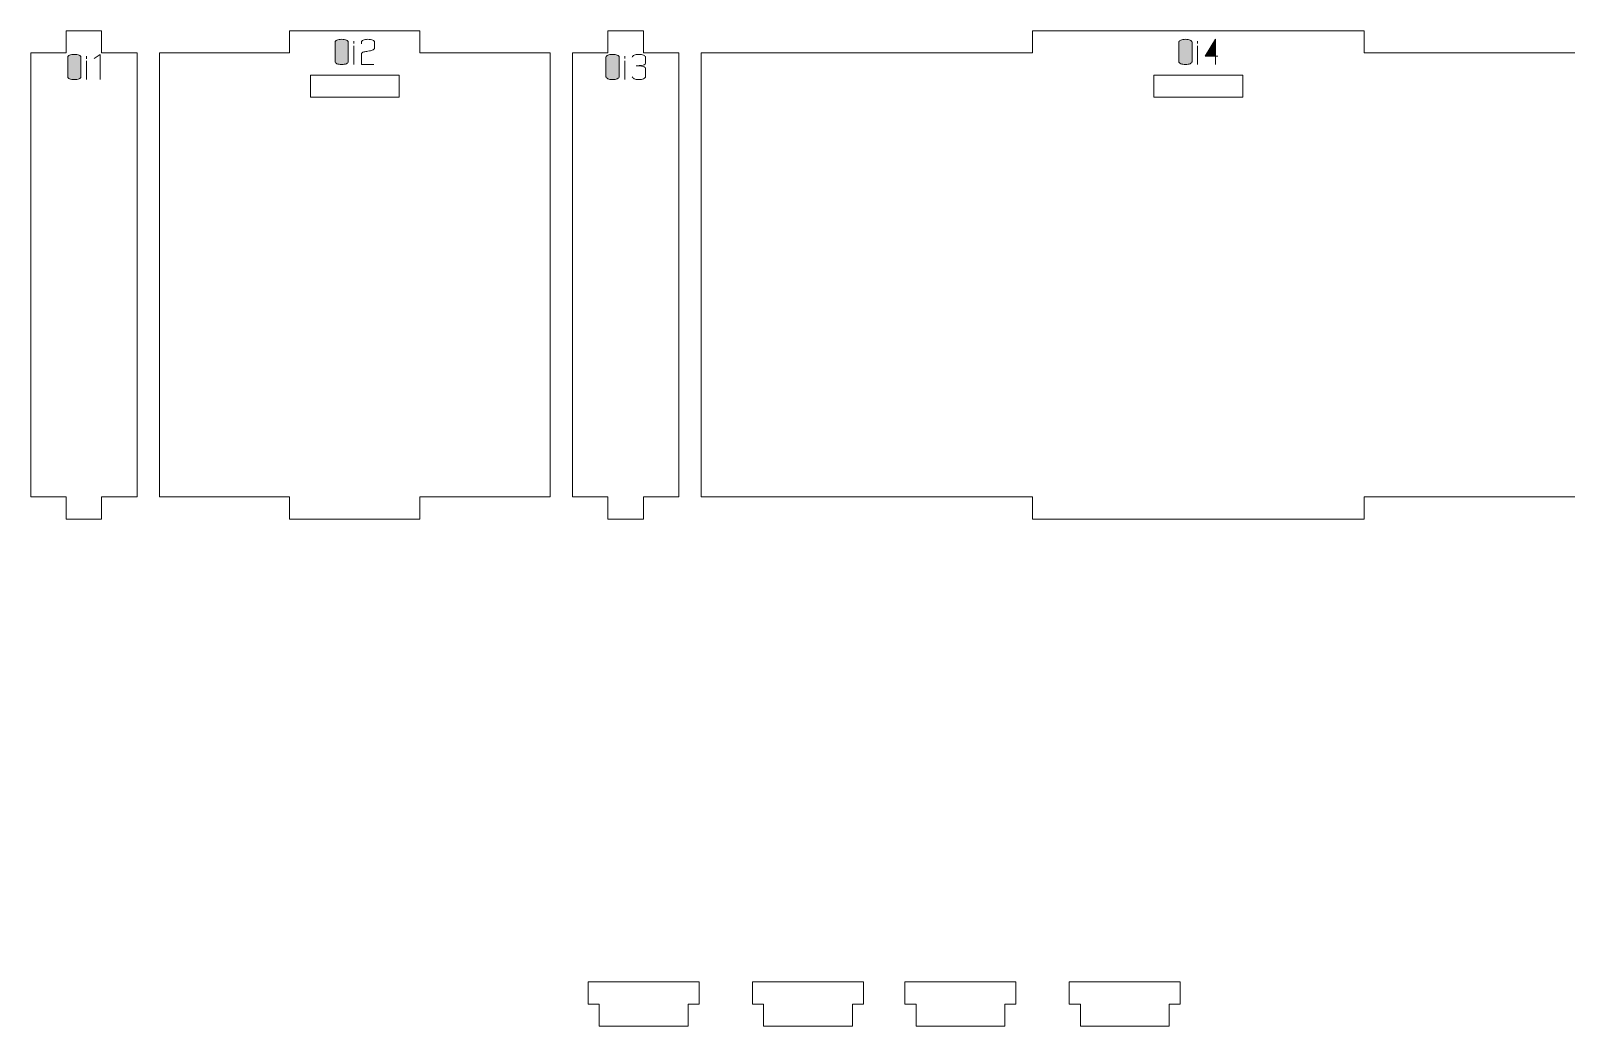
# Model space of a CAD drawing. Header units: centimetres. Extents: x -250 to 250, y -508 to 508.
# Drawn here: x 16.77 to 37.52, y 253.13 to 266.59 of the extents above; entities that cross this region are included whole.
import ezdxf

# ---------------------------------------------------------------- set-up
doc = ezdxf.new("R2010")
doc.units = ezdxf.units.CM
doc.header["$MEASUREMENT"] = 0
doc.layers.add('Capa 1', color=7, linetype='Continuous')

msp = doc.modelspace()

# ---------------------------------------------------------------- hatches: boundary and pattern name
at = {"layer": 'Capa 1', "true_color": 0x3e4095}
h = msp.add_hatch(color=175, dxfattribs=at)
edge = h.paths.add_edge_path()
edge.add_spline(control_points=[(20.88636, 266.17089), (20.88636, 266.16035), (20.89484, 266.15138), (20.9118, 266.14397), (20.92875, 266.13656), (20.94991, 266.13286), (20.97526, 266.13286), (21.00061, 266.13286), (21.02177, 266.13656), (21.03873, 266.14397), (21.05568, 266.15138), (21.06416, 266.16035), (21.06416, 266.17089), (21.06416, 266.17089), (21.06416, 266.43561), (21.06416, 266.43561), (21.06416, 266.44615), (21.05568, 266.45512), (21.03873, 266.46253), (21.02177, 266.46994), (21.00061, 266.47364), (20.97526, 266.47364), (20.94991, 266.47364), (20.92875, 266.46994), (20.9118, 266.46253), (20.89484, 266.45512), (20.88636, 266.44615), (20.88636, 266.43561), (20.88636, 266.43561), (20.88636, 266.17089), (20.88636, 266.17089)], knot_values=[0, 0, 0, 0, 0.1, 0.1, 0.1, 0.2, 0.2, 0.2, 0.3, 0.3, 0.3, 0.4, 0.4, 0.4, 0.5, 0.5, 0.5, 0.6, 0.6, 0.6, 0.7, 0.7, 0.7, 0.8, 0.8, 0.8, 0.9, 0.9, 0.9, 1, 1, 1, 1], degree=3, periodic=1)
h = msp.add_hatch(color=175, dxfattribs=at)
edge = h.paths.add_edge_path()
edge.add_spline(control_points=[(21.06416, 266.17089), (21.06416, 266.16035), (21.05568, 266.15138), (21.03873, 266.14397), (21.02177, 266.13656), (21.00061, 266.13286), (20.97526, 266.13286), (20.94991, 266.13286), (20.92875, 266.13656), (20.9118, 266.14397), (20.89484, 266.15138), (20.88636, 266.16035), (20.88636, 266.17089), (20.88636, 266.17089), (20.88636, 266.43561), (20.88636, 266.43561), (20.88636, 266.44615), (20.89484, 266.45512), (20.9118, 266.46253), (20.92875, 266.46994), (20.94991, 266.47364), (20.97526, 266.47364), (21.00061, 266.47364), (21.02177, 266.46994), (21.03873, 266.46253), (21.05568, 266.45512), (21.06416, 266.44615), (21.06416, 266.43561), (21.06416, 266.43561), (21.06416, 266.17089), (21.06416, 266.17089)], knot_values=[0, 0, 0, 0, 0.1, 0.1, 0.1, 0.2, 0.2, 0.2, 0.3, 0.3, 0.3, 0.4, 0.4, 0.4, 0.5, 0.5, 0.5, 0.6, 0.6, 0.6, 0.7, 0.7, 0.7, 0.8, 0.8, 0.8, 0.9, 0.9, 0.9, 1, 1, 1, 1], degree=3, periodic=1)
h = msp.add_hatch(color=175, dxfattribs=at)
edge = h.paths.add_edge_path()
edge.add_spline(control_points=[(21.24147, 266.13286), (21.24147, 266.13286), (21.24147, 266.27559), (21.24147, 266.27559), (21.24245, 266.28844), (21.25414, 266.29831), (21.27653, 266.30523), (21.28575, 266.30589), (21.29456, 266.30696), (21.30296, 266.30844), (21.31135, 266.30992), (21.31983, 266.31148), (21.32839, 266.31313), (21.3442, 266.31576), (21.3563, 266.3179), (21.36469, 266.31955), (21.37309, 266.3212), (21.38124, 266.32334), (21.38914, 266.32597), (21.40955, 266.33354), (21.41976, 266.34326), (21.41976, 266.35511), (21.41976, 266.35511), (21.41976, 266.43561), (21.41976, 266.43561), (21.41976, 266.44615), (21.41128, 266.45512), (21.39433, 266.46253), (21.37737, 266.46994), (21.35621, 266.47364), (21.33086, 266.47364), (21.30551, 266.47364), (21.28435, 266.46994), (21.2674, 266.46253), (21.25044, 266.45512), (21.24196, 266.44615), (21.24196, 266.43561), (21.24196, 266.43561), (21.24196, 266.41141), (21.24196, 266.41141), (21.24196, 266.41141), (21.24196, 266.43561), (21.24196, 266.43561), (21.24196, 266.44615), (21.25044, 266.45512), (21.2674, 266.46253), (21.28435, 266.46994), (21.30551, 266.47364), (21.33086, 266.47364), (21.35621, 266.47364), (21.37737, 266.46994), (21.39433, 266.46253), (21.41128, 266.45512), (21.41976, 266.44615), (21.41976, 266.43561), (21.41976, 266.43561), (21.41976, 266.35511), (21.41976, 266.35511), (21.41976, 266.34326), (21.40955, 266.33354), (21.38914, 266.32597), (21.38124, 266.32334), (21.37309, 266.3212), (21.36469, 266.31955), (21.3563, 266.3179), (21.3442, 266.31576), (21.32839, 266.31313), (21.31983, 266.31148), (21.31135, 266.30992), (21.30296, 266.30844), (21.29456, 266.30696), (21.28575, 266.30589), (21.27653, 266.30523), (21.25414, 266.29831), (21.24245, 266.28844), (21.24147, 266.27559), (21.24147, 266.27559), (21.24147, 266.13286), (21.24147, 266.13286), (21.24147, 266.13286), (21.41038, 266.13286), (21.41038, 266.13286), (21.41038, 266.13286), (21.24147, 266.13286), (21.24147, 266.13286)], knot_values=[0, 0, 0, 0, 0.03571429, 0.03571429, 0.03571429, 0.07142857, 0.07142857, 0.07142857, 0.10714286, 0.10714286, 0.10714286, 0.14285714, 0.14285714, 0.14285714, 0.17857143, 0.17857143, 0.17857143, 0.21428571, 0.21428571, 0.21428571, 0.25, 0.25, 0.25, 0.28571429, 0.28571429, 0.28571429, 0.32142857, 0.32142857, 0.32142857, 0.35714286, 0.35714286, 0.35714286, 0.39285714, 0.39285714, 0.39285714, 0.42857143, 0.42857143, 0.42857143, 0.46428571, 0.46428571, 0.46428571, 0.5, 0.5, 0.5, 0.53571429, 0.53571429, 0.53571429, 0.57142857, 0.57142857, 0.57142857, 0.60714286, 0.60714286, 0.60714286, 0.64285714, 0.64285714, 0.64285714, 0.67857143, 0.67857143, 0.67857143, 0.71428571, 0.71428571, 0.71428571, 0.75, 0.75, 0.75, 0.78571429, 0.78571429, 0.78571429, 0.82142857, 0.82142857, 0.82142857, 0.85714286, 0.85714286, 0.85714286, 0.89285714, 0.89285714, 0.89285714, 0.92857143, 0.92857143, 0.92857143, 0.96428571, 0.96428571, 0.96428571, 1, 1, 1, 1], degree=3, periodic=1)
h = msp.add_hatch(color=175, dxfattribs=at)
edge = h.paths.add_edge_path()
edge.add_spline(control_points=[(32.28915, 266.17089), (32.28915, 266.16035), (32.29763, 266.15138), (32.31459, 266.14397), (32.33154, 266.13656), (32.3527, 266.13286), (32.37805, 266.13286), (32.4034, 266.13286), (32.42456, 266.13656), (32.44152, 266.14397), (32.45847, 266.15138), (32.46695, 266.16035), (32.46695, 266.17089), (32.46695, 266.17089), (32.46695, 266.43561), (32.46695, 266.43561), (32.46695, 266.44615), (32.45847, 266.45512), (32.44152, 266.46253), (32.42456, 266.46994), (32.4034, 266.47364), (32.37805, 266.47364), (32.3527, 266.47364), (32.33154, 266.46994), (32.31459, 266.46253), (32.29763, 266.45512), (32.28915, 266.44615), (32.28915, 266.43561), (32.28915, 266.43561), (32.28915, 266.17089), (32.28915, 266.17089)], knot_values=[0, 0, 0, 0, 0.1, 0.1, 0.1, 0.2, 0.2, 0.2, 0.3, 0.3, 0.3, 0.4, 0.4, 0.4, 0.5, 0.5, 0.5, 0.6, 0.6, 0.6, 0.7, 0.7, 0.7, 0.8, 0.8, 0.8, 0.9, 0.9, 0.9, 1, 1, 1, 1], degree=3, periodic=1)
h = msp.add_hatch(color=175, dxfattribs=at)
edge = h.paths.add_edge_path()
edge.add_spline(control_points=[(32.46695, 266.17089), (32.46695, 266.16035), (32.45847, 266.15138), (32.44152, 266.14397), (32.42456, 266.13656), (32.4034, 266.13286), (32.37805, 266.13286), (32.3527, 266.13286), (32.33154, 266.13656), (32.31459, 266.14397), (32.29763, 266.15138), (32.28915, 266.16035), (32.28915, 266.17089), (32.28915, 266.17089), (32.28915, 266.43561), (32.28915, 266.43561), (32.28915, 266.44615), (32.29763, 266.45512), (32.31459, 266.46253), (32.33154, 266.46994), (32.3527, 266.47364), (32.37805, 266.47364), (32.4034, 266.47364), (32.42456, 266.46994), (32.44152, 266.46253), (32.45847, 266.45512), (32.46695, 266.44615), (32.46695, 266.43561), (32.46695, 266.43561), (32.46695, 266.17089), (32.46695, 266.17089)], knot_values=[0, 0, 0, 0, 0.1, 0.1, 0.1, 0.2, 0.2, 0.2, 0.3, 0.3, 0.3, 0.4, 0.4, 0.4, 0.5, 0.5, 0.5, 0.6, 0.6, 0.6, 0.7, 0.7, 0.7, 0.8, 0.8, 0.8, 0.9, 0.9, 0.9, 1, 1, 1, 1], degree=3, periodic=1)
h = msp.add_hatch(color=175, dxfattribs=at)
edge = h.paths.add_edge_path()
edge.add_spline(control_points=[(32.78452, 266.24547), (32.78452, 266.24547), (32.78452, 266.47414), (32.78452, 266.47414), (32.78452, 266.47414), (32.64475, 266.24547), (32.64475, 266.24547), (32.64475, 266.24547), (32.78452, 266.24547), (32.78452, 266.24547)], knot_values=[0, 0, 0, 0, 0.33333333, 0.33333333, 0.33333333, 0.66666667, 0.66666667, 0.66666667, 1, 1, 1, 1], degree=3, periodic=1)
h = msp.add_hatch(color=175, dxfattribs=at)
edge = h.paths.add_edge_path()
edge.add_spline(control_points=[(32.78452, 266.24547), (32.78452, 266.24547), (32.78452, 266.13286), (32.78452, 266.13286), (32.78452, 266.13286), (32.78452, 266.24547), (32.78452, 266.24547), (32.78452, 266.24547), (32.64475, 266.24547), (32.64475, 266.24547), (32.64475, 266.24547), (32.78452, 266.47414), (32.78452, 266.47414), (32.78452, 266.47414), (32.78452, 266.24547), (32.78452, 266.24547), (32.78452, 266.24547), (32.81662, 266.24547), (32.81662, 266.24547), (32.81662, 266.24547), (32.78452, 266.24547), (32.78452, 266.24547)], knot_values=[0, 0, 0, 0, 0.14285714, 0.14285714, 0.14285714, 0.28571429, 0.28571429, 0.28571429, 0.42857143, 0.42857143, 0.42857143, 0.57142857, 0.57142857, 0.57142857, 0.71428571, 0.71428571, 0.71428571, 0.85714286, 0.85714286, 0.85714286, 1, 1, 1, 1], degree=3, periodic=1)
h = msp.add_hatch(color=175, dxfattribs=at)
edge = h.paths.add_edge_path()
edge.add_spline(control_points=[(17.2733, 265.96719), (17.2733, 265.95665), (17.28178, 265.94768), (17.29874, 265.94027), (17.31569, 265.93286), (17.33685, 265.92916), (17.3622, 265.92916), (17.38755, 265.92916), (17.40871, 265.93286), (17.42567, 265.94027), (17.44262, 265.94768), (17.4511, 265.95665), (17.4511, 265.96719), (17.4511, 265.96719), (17.4511, 266.23191), (17.4511, 266.23191), (17.4511, 266.24245), (17.44262, 266.25142), (17.42567, 266.25883), (17.40871, 266.26624), (17.38755, 266.26994), (17.3622, 266.26994), (17.33685, 266.26994), (17.31569, 266.26624), (17.29874, 266.25883), (17.28178, 266.25142), (17.2733, 266.24245), (17.2733, 266.23191), (17.2733, 266.23191), (17.2733, 265.96719), (17.2733, 265.96719)], knot_values=[0, 0, 0, 0, 0.1, 0.1, 0.1, 0.2, 0.2, 0.2, 0.3, 0.3, 0.3, 0.4, 0.4, 0.4, 0.5, 0.5, 0.5, 0.6, 0.6, 0.6, 0.7, 0.7, 0.7, 0.8, 0.8, 0.8, 0.9, 0.9, 0.9, 1, 1, 1, 1], degree=3, periodic=1)
h = msp.add_hatch(color=175, dxfattribs=at)
edge = h.paths.add_edge_path()
edge.add_spline(control_points=[(17.4511, 265.96719), (17.4511, 265.95665), (17.44262, 265.94768), (17.42567, 265.94027), (17.40871, 265.93286), (17.38755, 265.92916), (17.3622, 265.92916), (17.33685, 265.92916), (17.31569, 265.93286), (17.29874, 265.94027), (17.28178, 265.94768), (17.2733, 265.95665), (17.2733, 265.96719), (17.2733, 265.96719), (17.2733, 266.23191), (17.2733, 266.23191), (17.2733, 266.24245), (17.28178, 266.25142), (17.29874, 266.25883), (17.31569, 266.26624), (17.33685, 266.26994), (17.3622, 266.26994), (17.38755, 266.26994), (17.40871, 266.26624), (17.42567, 266.25883), (17.44262, 266.25142), (17.4511, 266.24245), (17.4511, 266.23191), (17.4511, 266.23191), (17.4511, 265.96719), (17.4511, 265.96719)], knot_values=[0, 0, 0, 0, 0.1, 0.1, 0.1, 0.2, 0.2, 0.2, 0.3, 0.3, 0.3, 0.4, 0.4, 0.4, 0.5, 0.5, 0.5, 0.6, 0.6, 0.6, 0.7, 0.7, 0.7, 0.8, 0.8, 0.8, 0.9, 0.9, 0.9, 1, 1, 1, 1], degree=3, periodic=1)
h = msp.add_hatch(color=175, dxfattribs=at)
edge = h.paths.add_edge_path()
edge.add_spline(control_points=[(17.52667, 266.21216), (17.52667, 266.21216), (17.52716, 266.24723), (17.52716, 266.24723), (17.52716, 266.24723), (17.52667, 266.21216), (17.52667, 266.21216)], knot_values=[0, 0, 0, 0, 0.5, 0.5, 0.5, 1, 1, 1, 1], degree=3, periodic=1)
h = msp.add_hatch(color=175, dxfattribs=at)
edge = h.paths.add_edge_path()
edge.add_spline(control_points=[(17.71089, 266.27044), (17.71089, 266.27044), (17.6289, 266.21364), (17.6289, 266.21364), (17.6289, 266.21364), (17.71089, 266.27044), (17.71089, 266.27044), (17.71089, 266.27044), (17.71089, 265.92916), (17.71089, 265.92916), (17.71089, 265.92916), (17.71089, 266.27044), (17.71089, 266.27044)], knot_values=[0, 0, 0, 0, 0.25, 0.25, 0.25, 0.5, 0.5, 0.5, 0.75, 0.75, 0.75, 1, 1, 1, 1], degree=3, periodic=1)
h = msp.add_hatch(color=175, dxfattribs=at)
edge = h.paths.add_edge_path()
edge.add_spline(control_points=[(21.13973, 266.41586), (21.13973, 266.41586), (21.14022, 266.45093), (21.14022, 266.45093), (21.14022, 266.45093), (21.13973, 266.41586), (21.13973, 266.41586)], knot_values=[0, 0, 0, 0, 0.5, 0.5, 0.5, 1, 1, 1, 1], degree=3, periodic=1)
h = msp.add_hatch(color=175, dxfattribs=at)
edge = h.paths.add_edge_path()
edge.add_spline(control_points=[(21.13973, 266.13286), (21.13973, 266.13286), (21.13973, 266.38474), (21.13973, 266.38474), (21.13973, 266.38474), (21.13973, 266.13286), (21.13973, 266.13286)], knot_values=[0, 0, 0, 0, 0.5, 0.5, 0.5, 1, 1, 1, 1], degree=3, periodic=1)
h = msp.add_hatch(color=175, dxfattribs=at)
edge = h.paths.add_edge_path()
edge.add_spline(control_points=[(24.54731, 265.96769), (24.54731, 265.95715), (24.55579, 265.94818), (24.57275, 265.94077), (24.5897, 265.93336), (24.61086, 265.92966), (24.63621, 265.92966), (24.66156, 265.92966), (24.68272, 265.93336), (24.69968, 265.94077), (24.71663, 265.94818), (24.72511, 265.95715), (24.72511, 265.96769), (24.72511, 265.96769), (24.72511, 266.23241), (24.72511, 266.23241), (24.72511, 266.24295), (24.71663, 266.25192), (24.69968, 266.25933), (24.68272, 266.26674), (24.66156, 266.27044), (24.63621, 266.27044), (24.61086, 266.27044), (24.5897, 266.26674), (24.57275, 266.25933), (24.55579, 266.25192), (24.54731, 266.24295), (24.54731, 266.23241), (24.54731, 266.23241), (24.54731, 265.96769), (24.54731, 265.96769)], knot_values=[0, 0, 0, 0, 0.1, 0.1, 0.1, 0.2, 0.2, 0.2, 0.3, 0.3, 0.3, 0.4, 0.4, 0.4, 0.5, 0.5, 0.5, 0.6, 0.6, 0.6, 0.7, 0.7, 0.7, 0.8, 0.8, 0.8, 0.9, 0.9, 0.9, 1, 1, 1, 1], degree=3, periodic=1)
h = msp.add_hatch(color=175, dxfattribs=at)
edge = h.paths.add_edge_path()
edge.add_spline(control_points=[(24.72511, 265.96769), (24.72511, 265.95715), (24.71663, 265.94818), (24.69968, 265.94077), (24.68272, 265.93336), (24.66156, 265.92966), (24.63621, 265.92966), (24.61086, 265.92966), (24.5897, 265.93336), (24.57275, 265.94077), (24.55579, 265.94818), (24.54731, 265.95715), (24.54731, 265.96769), (24.54731, 265.96769), (24.54731, 266.23241), (24.54731, 266.23241), (24.54731, 266.24295), (24.55579, 266.25192), (24.57275, 266.25933), (24.5897, 266.26674), (24.61086, 266.27044), (24.63621, 266.27044), (24.66156, 266.27044), (24.68272, 266.26674), (24.69968, 266.25933), (24.71663, 266.25192), (24.72511, 266.24295), (24.72511, 266.23241), (24.72511, 266.23241), (24.72511, 265.96769), (24.72511, 265.96769)], knot_values=[0, 0, 0, 0, 0.1, 0.1, 0.1, 0.2, 0.2, 0.2, 0.3, 0.3, 0.3, 0.4, 0.4, 0.4, 0.5, 0.5, 0.5, 0.6, 0.6, 0.6, 0.7, 0.7, 0.7, 0.8, 0.8, 0.8, 0.9, 0.9, 0.9, 1, 1, 1, 1], degree=3, periodic=1)
h = msp.add_hatch(color=175, dxfattribs=at)
edge = h.paths.add_edge_path()
edge.add_spline(control_points=[(24.80068, 266.21266), (24.80068, 266.21266), (24.80117, 266.24773), (24.80117, 266.24773), (24.80117, 266.24773), (24.80068, 266.21266), (24.80068, 266.21266)], knot_values=[0, 0, 0, 0, 0.5, 0.5, 0.5, 1, 1, 1, 1], degree=3, periodic=1)
h = msp.add_hatch(color=175, dxfattribs=at)
edge = h.paths.add_edge_path()
edge.add_spline(control_points=[(24.99181, 265.92966), (24.96646, 265.92966), (24.9453, 265.93336), (24.92835, 265.94077), (24.91139, 265.94818), (24.90291, 265.95715), (24.90291, 265.96769), (24.90291, 265.95715), (24.91139, 265.94818), (24.92835, 265.94077), (24.9453, 265.93336), (24.96646, 265.92966), (24.99181, 265.92966), (25.01716, 265.92966), (25.03832, 265.93336), (25.05528, 265.94077), (25.07223, 265.94818), (25.08071, 265.95715), (25.08071, 265.96769), (25.08071, 265.96769), (25.08071, 266.07881), (25.08071, 266.07881), (25.08071, 266.0877), (25.07462, 266.09544), (25.06244, 266.10203), (25.05025, 266.10861), (25.01453, 266.11306), (24.95526, 266.11536), (25.0142, 266.11898), (25.0496, 266.12326), (25.06145, 266.1282), (25.0733, 266.13314), (25.07972, 266.14121), (25.08071, 266.1524), (25.08071, 266.1524), (25.08071, 266.23241), (25.08071, 266.23241), (25.08071, 266.24295), (25.07223, 266.25192), (25.05528, 266.25933), (25.03832, 266.26674), (25.01716, 266.27044), (24.99181, 266.27044), (24.96646, 266.27044), (24.9453, 266.26674), (24.92835, 266.25933), (24.91139, 266.25192), (24.90291, 266.24295), (24.90291, 266.23241), (24.90291, 266.24295), (24.91139, 266.25192), (24.92835, 266.25933), (24.9453, 266.26674), (24.96646, 266.27044), (24.99181, 266.27044), (25.01716, 266.27044), (25.03832, 266.26674), (25.05528, 266.25933), (25.07223, 266.25192), (25.08071, 266.24295), (25.08071, 266.23241), (25.08071, 266.23241), (25.08071, 266.1524), (25.08071, 266.1524), (25.07972, 266.14121), (25.0733, 266.13314), (25.06145, 266.1282), (25.0496, 266.12326), (25.0142, 266.11898), (24.95526, 266.11536), (25.01453, 266.11306), (25.05025, 266.10861), (25.06244, 266.10203), (25.07462, 266.09544), (25.08071, 266.0877), (25.08071, 266.07881), (25.08071, 266.07881), (25.08071, 265.96769), (25.08071, 265.96769), (25.08071, 265.95715), (25.07223, 265.94818), (25.05528, 265.94077), (25.03832, 265.93336), (25.01716, 265.92966), (24.99181, 265.92966)], knot_values=[0, 0, 0, 0, 0.03571429, 0.03571429, 0.03571429, 0.07142857, 0.07142857, 0.07142857, 0.10714286, 0.10714286, 0.10714286, 0.14285714, 0.14285714, 0.14285714, 0.17857143, 0.17857143, 0.17857143, 0.21428571, 0.21428571, 0.21428571, 0.25, 0.25, 0.25, 0.28571429, 0.28571429, 0.28571429, 0.32142857, 0.32142857, 0.32142857, 0.35714286, 0.35714286, 0.35714286, 0.39285714, 0.39285714, 0.39285714, 0.42857143, 0.42857143, 0.42857143, 0.46428571, 0.46428571, 0.46428571, 0.5, 0.5, 0.5, 0.53571429, 0.53571429, 0.53571429, 0.57142857, 0.57142857, 0.57142857, 0.60714286, 0.60714286, 0.60714286, 0.64285714, 0.64285714, 0.64285714, 0.67857143, 0.67857143, 0.67857143, 0.71428571, 0.71428571, 0.71428571, 0.75, 0.75, 0.75, 0.78571429, 0.78571429, 0.78571429, 0.82142857, 0.82142857, 0.82142857, 0.85714286, 0.85714286, 0.85714286, 0.89285714, 0.89285714, 0.89285714, 0.92857143, 0.92857143, 0.92857143, 0.96428571, 0.96428571, 0.96428571, 1, 1, 1, 1], degree=3, periodic=1)
h = msp.add_hatch(color=175, dxfattribs=at)
edge = h.paths.add_edge_path()
edge.add_spline(control_points=[(32.54252, 266.41586), (32.54252, 266.41586), (32.54301, 266.45093), (32.54301, 266.45093), (32.54301, 266.45093), (32.54252, 266.41586), (32.54252, 266.41586)], knot_values=[0, 0, 0, 0, 0.5, 0.5, 0.5, 1, 1, 1, 1], degree=3, periodic=1)
h = msp.add_hatch(color=175, dxfattribs=at)
edge = h.paths.add_edge_path()
edge.add_spline(control_points=[(32.54252, 266.13286), (32.54252, 266.13286), (32.54252, 266.38474), (32.54252, 266.38474), (32.54252, 266.38474), (32.54252, 266.13286), (32.54252, 266.13286)], knot_values=[0, 0, 0, 0, 0.5, 0.5, 0.5, 1, 1, 1, 1], degree=3, periodic=1)
h = msp.add_hatch(color=175, dxfattribs=at)
edge = h.paths.add_edge_path()
edge.add_spline(control_points=[(17.52667, 265.92916), (17.52667, 265.92916), (17.52667, 266.18104), (17.52667, 266.18104), (17.52667, 266.18104), (17.52667, 265.92916), (17.52667, 265.92916)], knot_values=[0, 0, 0, 0, 0.5, 0.5, 0.5, 1, 1, 1, 1], degree=3, periodic=1)
h = msp.add_hatch(color=175, dxfattribs=at)
edge = h.paths.add_edge_path()
edge.add_spline(control_points=[(24.80068, 265.92966), (24.80068, 265.92966), (24.80068, 266.18154), (24.80068, 266.18154), (24.80068, 266.18154), (24.80068, 265.92966), (24.80068, 265.92966)], knot_values=[0, 0, 0, 0, 0.5, 0.5, 0.5, 1, 1, 1, 1], degree=3, periodic=1)

# ---------------------------------------------------------------- linework, layer by layer
at = {"layer": 'Capa 1', "color": 1, "lineweight": 9}
for points, knots in [([(16.77299, 266.29006), (16.77299, 266.29006), (16.77299, 260.29006), (16.77299, 260.29006), (16.77299, 260.29006), (17.2524, 260.29006), (17.2524, 260.29006), (17.2524, 260.29006), (17.2524, 259.99006), (17.2524, 259.99006), (17.2524, 259.99006), (17.7318, 259.99006), (17.7318, 259.99006), (17.7318, 259.99006), (17.7318, 260.29006), (17.7318, 260.29006), (17.7318, 260.29006), (18.21121, 260.29006), (18.21121, 260.29006), (18.21121, 260.29006), (18.21121, 266.29006), (18.21121, 266.29006), (18.21121, 266.29006), (17.7318, 266.29006), (17.7318, 266.29006), (17.7318, 266.29006), (17.7318, 266.59006), (17.7318, 266.59006), (17.7318, 266.59006), (17.2524, 266.59006), (17.2524, 266.59006), (17.2524, 266.59006), (17.2524, 266.29006), (17.2524, 266.29006), (17.2524, 266.29006), (16.77299, 266.29006), (16.77299, 266.29006)], [0, 0, 0, 0, 0.08333333, 0.08333333, 0.08333333, 0.16666667, 0.16666667, 0.16666667, 0.25, 0.25, 0.25, 0.33333333, 0.33333333, 0.33333333, 0.41666667, 0.41666667, 0.41666667, 0.5, 0.5, 0.5, 0.58333333, 0.58333333, 0.58333333, 0.66666667, 0.66666667, 0.66666667, 0.75, 0.75, 0.75, 0.83333333, 0.83333333, 0.83333333, 0.91666667, 0.91666667, 0.91666667, 1, 1, 1, 1]), ([(18.51121, 266.29006), (18.51121, 266.29006), (18.51121, 260.29006), (18.51121, 260.29006), (18.51121, 260.29006), (20.27244, 260.29006), (20.27244, 260.29006), (20.27244, 260.29006), (20.27244, 259.99006), (20.27244, 259.99006), (20.27244, 259.99006), (22.03367, 259.99006), (22.03367, 259.99006), (22.03367, 259.99006), (22.03367, 260.29006), (22.03367, 260.29006), (22.03367, 260.29006), (23.7949, 260.29006), (23.7949, 260.29006), (23.7949, 260.29006), (23.7949, 266.29006), (23.7949, 266.29006), (23.7949, 266.29006), (22.03367, 266.29006), (22.03367, 266.29006), (22.03367, 266.29006), (22.03367, 266.59006), (22.03367, 266.59006), (22.03367, 266.59006), (20.27244, 266.59006), (20.27244, 266.59006), (20.27244, 266.59006), (20.27244, 266.29006), (20.27244, 266.29006), (20.27244, 266.29006), (18.51121, 266.29006), (18.51121, 266.29006)], [0, 0, 0, 0, 0.08333333, 0.08333333, 0.08333333, 0.16666667, 0.16666667, 0.16666667, 0.25, 0.25, 0.25, 0.33333333, 0.33333333, 0.33333333, 0.41666667, 0.41666667, 0.41666667, 0.5, 0.5, 0.5, 0.58333333, 0.58333333, 0.58333333, 0.66666667, 0.66666667, 0.66666667, 0.75, 0.75, 0.75, 0.83333333, 0.83333333, 0.83333333, 0.91666667, 0.91666667, 0.91666667, 1, 1, 1, 1]), ([(24.0949, 266.29006), (24.0949, 266.29006), (24.0949, 260.29006), (24.0949, 260.29006), (24.0949, 260.29006), (24.57431, 260.29006), (24.57431, 260.29006), (24.57431, 260.29006), (24.57431, 259.99006), (24.57431, 259.99006), (24.57431, 259.99006), (25.05371, 259.99006), (25.05371, 259.99006), (25.05371, 259.99006), (25.05371, 260.29006), (25.05371, 260.29006), (25.05371, 260.29006), (25.53312, 260.29006), (25.53312, 260.29006), (25.53312, 260.29006), (25.53312, 266.29006), (25.53312, 266.29006), (25.53312, 266.29006), (25.05371, 266.29006), (25.05371, 266.29006), (25.05371, 266.29006), (25.05371, 266.59006), (25.05371, 266.59006), (25.05371, 266.59006), (24.57431, 266.59006), (24.57431, 266.59006), (24.57431, 266.59006), (24.57431, 266.29006), (24.57431, 266.29006), (24.57431, 266.29006), (24.0949, 266.29006), (24.0949, 266.29006)], [0, 0, 0, 0, 0.08333333, 0.08333333, 0.08333333, 0.16666667, 0.16666667, 0.16666667, 0.25, 0.25, 0.25, 0.33333333, 0.33333333, 0.33333333, 0.41666667, 0.41666667, 0.41666667, 0.5, 0.5, 0.5, 0.58333333, 0.58333333, 0.58333333, 0.66666667, 0.66666667, 0.66666667, 0.75, 0.75, 0.75, 0.83333333, 0.83333333, 0.83333333, 0.91666667, 0.91666667, 0.91666667, 1, 1, 1, 1]), ([(25.83312, 266.29006), (25.83312, 266.29006), (25.83312, 260.29006), (25.83312, 260.29006), (25.83312, 260.29006), (30.31297, 260.29006), (30.31297, 260.29006), (30.31297, 260.29006), (30.31297, 259.99006), (30.31297, 259.99006), (30.31297, 259.99006), (34.79282, 259.99006), (34.79282, 259.99006), (34.79282, 259.99006), (34.79282, 260.29006), (34.79282, 260.29006), (34.79282, 260.29006), (39.27266, 260.29006), (39.27266, 260.29006), (39.27266, 260.29006), (39.27266, 266.29006), (39.27266, 266.29006), (39.27266, 266.29006), (34.79282, 266.29006), (34.79282, 266.29006), (34.79282, 266.29006), (34.79282, 266.59006), (34.79282, 266.59006), (34.79282, 266.59006), (30.31297, 266.59006), (30.31297, 266.59006), (30.31297, 266.59006), (30.31297, 266.29006), (30.31297, 266.29006), (30.31297, 266.29006), (25.83312, 266.29006), (25.83312, 266.29006)], [0, 0, 0, 0, 0.08333333, 0.08333333, 0.08333333, 0.16666667, 0.16666667, 0.16666667, 0.25, 0.25, 0.25, 0.33333333, 0.33333333, 0.33333333, 0.41666667, 0.41666667, 0.41666667, 0.5, 0.5, 0.5, 0.58333333, 0.58333333, 0.58333333, 0.66666667, 0.66666667, 0.66666667, 0.75, 0.75, 0.75, 0.83333333, 0.83333333, 0.83333333, 0.91666667, 0.91666667, 0.91666667, 1, 1, 1, 1]), ([(20.55306, 265.68992), (20.55306, 265.68992), (21.75306, 265.68992), (21.75306, 265.68992), (21.75306, 265.68992), (21.75306, 265.98992), (21.75306, 265.98992), (21.75306, 265.98992), (20.55306, 265.98992), (20.55306, 265.98992), (20.55306, 265.98992), (20.55306, 265.68992), (20.55306, 265.68992)], [0, 0, 0, 0, 0.25, 0.25, 0.25, 0.5, 0.5, 0.5, 0.75, 0.75, 0.75, 1, 1, 1, 1]), ([(31.95289, 265.68992), (31.95289, 265.68992), (33.15289, 265.68992), (33.15289, 265.68992), (33.15289, 265.68992), (33.15289, 265.98992), (33.15289, 265.98992), (33.15289, 265.98992), (31.95289, 265.98992), (31.95289, 265.98992), (31.95289, 265.98992), (31.95289, 265.68992), (31.95289, 265.68992)], [0, 0, 0, 0, 0.25, 0.25, 0.25, 0.5, 0.5, 0.5, 0.75, 0.75, 0.75, 1, 1, 1, 1])]:
    msp.add_open_spline(points, degree=3, knots=knots, dxfattribs=at)
at = {"layer": 'Capa 1', "color": 114, "lineweight": 9}
for points, knots in [([(20.88636, 266.17089), (20.88636, 266.16035), (20.89484, 266.15138), (20.9118, 266.14397), (20.92875, 266.13656), (20.94991, 266.13286), (20.97526, 266.13286), (21.00061, 266.13286), (21.02177, 266.13656), (21.03873, 266.14397), (21.05568, 266.15138), (21.06416, 266.16035), (21.06416, 266.17089), (21.06416, 266.17089), (21.06416, 266.43561), (21.06416, 266.43561), (21.06416, 266.44615), (21.05568, 266.45512), (21.03873, 266.46253), (21.02177, 266.46994), (21.00061, 266.47364), (20.97526, 266.47364), (20.94991, 266.47364), (20.92875, 266.46994), (20.9118, 266.46253), (20.89484, 266.45512), (20.88636, 266.44615), (20.88636, 266.43561), (20.88636, 266.43561), (20.88636, 266.17089), (20.88636, 266.17089)], [0, 0, 0, 0, 0.1, 0.1, 0.1, 0.2, 0.2, 0.2, 0.3, 0.3, 0.3, 0.4, 0.4, 0.4, 0.5, 0.5, 0.5, 0.6, 0.6, 0.6, 0.7, 0.7, 0.7, 0.8, 0.8, 0.8, 0.9, 0.9, 0.9, 1, 1, 1, 1]), ([(21.06416, 266.17089), (21.06416, 266.16035), (21.05568, 266.15138), (21.03873, 266.14397), (21.02177, 266.13656), (21.00061, 266.13286), (20.97526, 266.13286), (20.94991, 266.13286), (20.92875, 266.13656), (20.9118, 266.14397), (20.89484, 266.15138), (20.88636, 266.16035), (20.88636, 266.17089), (20.88636, 266.17089), (20.88636, 266.43561), (20.88636, 266.43561), (20.88636, 266.44615), (20.89484, 266.45512), (20.9118, 266.46253), (20.92875, 266.46994), (20.94991, 266.47364), (20.97526, 266.47364), (21.00061, 266.47364), (21.02177, 266.46994), (21.03873, 266.46253), (21.05568, 266.45512), (21.06416, 266.44615), (21.06416, 266.43561), (21.06416, 266.43561), (21.06416, 266.17089), (21.06416, 266.17089)], [0, 0, 0, 0, 0.1, 0.1, 0.1, 0.2, 0.2, 0.2, 0.3, 0.3, 0.3, 0.4, 0.4, 0.4, 0.5, 0.5, 0.5, 0.6, 0.6, 0.6, 0.7, 0.7, 0.7, 0.8, 0.8, 0.8, 0.9, 0.9, 0.9, 1, 1, 1, 1]), ([(21.24147, 266.13286), (21.24147, 266.13286), (21.24147, 266.27559), (21.24147, 266.27559), (21.24245, 266.28844), (21.25414, 266.29831), (21.27653, 266.30523), (21.28575, 266.30589), (21.29456, 266.30696), (21.30296, 266.30844), (21.31135, 266.30992), (21.31983, 266.31148), (21.32839, 266.31313), (21.3442, 266.31576), (21.3563, 266.3179), (21.36469, 266.31955), (21.37309, 266.3212), (21.38124, 266.32334), (21.38914, 266.32597), (21.40955, 266.33354), (21.41976, 266.34326), (21.41976, 266.35511), (21.41976, 266.35511), (21.41976, 266.43561), (21.41976, 266.43561), (21.41976, 266.44615), (21.41128, 266.45512), (21.39433, 266.46253), (21.37737, 266.46994), (21.35621, 266.47364), (21.33086, 266.47364), (21.30551, 266.47364), (21.28435, 266.46994), (21.2674, 266.46253), (21.25044, 266.45512), (21.24196, 266.44615), (21.24196, 266.43561), (21.24196, 266.43561), (21.24196, 266.41141), (21.24196, 266.41141), (21.24196, 266.41141), (21.24196, 266.43561), (21.24196, 266.43561), (21.24196, 266.44615), (21.25044, 266.45512), (21.2674, 266.46253), (21.28435, 266.46994), (21.30551, 266.47364), (21.33086, 266.47364), (21.35621, 266.47364), (21.37737, 266.46994), (21.39433, 266.46253), (21.41128, 266.45512), (21.41976, 266.44615), (21.41976, 266.43561), (21.41976, 266.43561), (21.41976, 266.35511), (21.41976, 266.35511), (21.41976, 266.34326), (21.40955, 266.33354), (21.38914, 266.32597), (21.38124, 266.32334), (21.37309, 266.3212), (21.36469, 266.31955), (21.3563, 266.3179), (21.3442, 266.31576), (21.32839, 266.31313), (21.31983, 266.31148), (21.31135, 266.30992), (21.30296, 266.30844), (21.29456, 266.30696), (21.28575, 266.30589), (21.27653, 266.30523), (21.25414, 266.29831), (21.24245, 266.28844), (21.24147, 266.27559), (21.24147, 266.27559), (21.24147, 266.13286), (21.24147, 266.13286), (21.24147, 266.13286), (21.41038, 266.13286), (21.41038, 266.13286), (21.41038, 266.13286), (21.24147, 266.13286), (21.24147, 266.13286)], [0, 0, 0, 0, 0.03571429, 0.03571429, 0.03571429, 0.07142857, 0.07142857, 0.07142857, 0.10714286, 0.10714286, 0.10714286, 0.14285714, 0.14285714, 0.14285714, 0.17857143, 0.17857143, 0.17857143, 0.21428571, 0.21428571, 0.21428571, 0.25, 0.25, 0.25, 0.28571429, 0.28571429, 0.28571429, 0.32142857, 0.32142857, 0.32142857, 0.35714286, 0.35714286, 0.35714286, 0.39285714, 0.39285714, 0.39285714, 0.42857143, 0.42857143, 0.42857143, 0.46428571, 0.46428571, 0.46428571, 0.5, 0.5, 0.5, 0.53571429, 0.53571429, 0.53571429, 0.57142857, 0.57142857, 0.57142857, 0.60714286, 0.60714286, 0.60714286, 0.64285714, 0.64285714, 0.64285714, 0.67857143, 0.67857143, 0.67857143, 0.71428571, 0.71428571, 0.71428571, 0.75, 0.75, 0.75, 0.78571429, 0.78571429, 0.78571429, 0.82142857, 0.82142857, 0.82142857, 0.85714286, 0.85714286, 0.85714286, 0.89285714, 0.89285714, 0.89285714, 0.92857143, 0.92857143, 0.92857143, 0.96428571, 0.96428571, 0.96428571, 1, 1, 1, 1]), ([(32.28915, 266.17089), (32.28915, 266.16035), (32.29763, 266.15138), (32.31459, 266.14397), (32.33154, 266.13656), (32.3527, 266.13286), (32.37805, 266.13286), (32.4034, 266.13286), (32.42456, 266.13656), (32.44152, 266.14397), (32.45847, 266.15138), (32.46695, 266.16035), (32.46695, 266.17089), (32.46695, 266.17089), (32.46695, 266.43561), (32.46695, 266.43561), (32.46695, 266.44615), (32.45847, 266.45512), (32.44152, 266.46253), (32.42456, 266.46994), (32.4034, 266.47364), (32.37805, 266.47364), (32.3527, 266.47364), (32.33154, 266.46994), (32.31459, 266.46253), (32.29763, 266.45512), (32.28915, 266.44615), (32.28915, 266.43561), (32.28915, 266.43561), (32.28915, 266.17089), (32.28915, 266.17089)], [0, 0, 0, 0, 0.1, 0.1, 0.1, 0.2, 0.2, 0.2, 0.3, 0.3, 0.3, 0.4, 0.4, 0.4, 0.5, 0.5, 0.5, 0.6, 0.6, 0.6, 0.7, 0.7, 0.7, 0.8, 0.8, 0.8, 0.9, 0.9, 0.9, 1, 1, 1, 1]), ([(32.46695, 266.17089), (32.46695, 266.16035), (32.45847, 266.15138), (32.44152, 266.14397), (32.42456, 266.13656), (32.4034, 266.13286), (32.37805, 266.13286), (32.3527, 266.13286), (32.33154, 266.13656), (32.31459, 266.14397), (32.29763, 266.15138), (32.28915, 266.16035), (32.28915, 266.17089), (32.28915, 266.17089), (32.28915, 266.43561), (32.28915, 266.43561), (32.28915, 266.44615), (32.29763, 266.45512), (32.31459, 266.46253), (32.33154, 266.46994), (32.3527, 266.47364), (32.37805, 266.47364), (32.4034, 266.47364), (32.42456, 266.46994), (32.44152, 266.46253), (32.45847, 266.45512), (32.46695, 266.44615), (32.46695, 266.43561), (32.46695, 266.43561), (32.46695, 266.17089), (32.46695, 266.17089)], [0, 0, 0, 0, 0.1, 0.1, 0.1, 0.2, 0.2, 0.2, 0.3, 0.3, 0.3, 0.4, 0.4, 0.4, 0.5, 0.5, 0.5, 0.6, 0.6, 0.6, 0.7, 0.7, 0.7, 0.8, 0.8, 0.8, 0.9, 0.9, 0.9, 1, 1, 1, 1]), ([(32.78452, 266.24547), (32.78452, 266.24547), (32.78452, 266.47414), (32.78452, 266.47414), (32.78452, 266.47414), (32.64475, 266.24547), (32.64475, 266.24547), (32.64475, 266.24547), (32.78452, 266.24547), (32.78452, 266.24547)], [0, 0, 0, 0, 0.33333333, 0.33333333, 0.33333333, 0.66666667, 0.66666667, 0.66666667, 1, 1, 1, 1]), ([(32.78452, 266.24547), (32.78452, 266.24547), (32.78452, 266.13286), (32.78452, 266.13286), (32.78452, 266.13286), (32.78452, 266.24547), (32.78452, 266.24547), (32.78452, 266.24547), (32.64475, 266.24547), (32.64475, 266.24547), (32.64475, 266.24547), (32.78452, 266.47414), (32.78452, 266.47414), (32.78452, 266.47414), (32.78452, 266.24547), (32.78452, 266.24547), (32.78452, 266.24547), (32.81662, 266.24547), (32.81662, 266.24547), (32.81662, 266.24547), (32.78452, 266.24547), (32.78452, 266.24547)], [0, 0, 0, 0, 0.14285714, 0.14285714, 0.14285714, 0.28571429, 0.28571429, 0.28571429, 0.42857143, 0.42857143, 0.42857143, 0.57142857, 0.57142857, 0.57142857, 0.71428571, 0.71428571, 0.71428571, 0.85714286, 0.85714286, 0.85714286, 1, 1, 1, 1]), ([(17.2733, 265.96719), (17.2733, 265.95665), (17.28178, 265.94768), (17.29874, 265.94027), (17.31569, 265.93286), (17.33685, 265.92916), (17.3622, 265.92916), (17.38755, 265.92916), (17.40871, 265.93286), (17.42567, 265.94027), (17.44262, 265.94768), (17.4511, 265.95665), (17.4511, 265.96719), (17.4511, 265.96719), (17.4511, 266.23191), (17.4511, 266.23191), (17.4511, 266.24245), (17.44262, 266.25142), (17.42567, 266.25883), (17.40871, 266.26624), (17.38755, 266.26994), (17.3622, 266.26994), (17.33685, 266.26994), (17.31569, 266.26624), (17.29874, 266.25883), (17.28178, 266.25142), (17.2733, 266.24245), (17.2733, 266.23191), (17.2733, 266.23191), (17.2733, 265.96719), (17.2733, 265.96719)], [0, 0, 0, 0, 0.1, 0.1, 0.1, 0.2, 0.2, 0.2, 0.3, 0.3, 0.3, 0.4, 0.4, 0.4, 0.5, 0.5, 0.5, 0.6, 0.6, 0.6, 0.7, 0.7, 0.7, 0.8, 0.8, 0.8, 0.9, 0.9, 0.9, 1, 1, 1, 1]), ([(17.4511, 265.96719), (17.4511, 265.95665), (17.44262, 265.94768), (17.42567, 265.94027), (17.40871, 265.93286), (17.38755, 265.92916), (17.3622, 265.92916), (17.33685, 265.92916), (17.31569, 265.93286), (17.29874, 265.94027), (17.28178, 265.94768), (17.2733, 265.95665), (17.2733, 265.96719), (17.2733, 265.96719), (17.2733, 266.23191), (17.2733, 266.23191), (17.2733, 266.24245), (17.28178, 266.25142), (17.29874, 266.25883), (17.31569, 266.26624), (17.33685, 266.26994), (17.3622, 266.26994), (17.38755, 266.26994), (17.40871, 266.26624), (17.42567, 266.25883), (17.44262, 266.25142), (17.4511, 266.24245), (17.4511, 266.23191), (17.4511, 266.23191), (17.4511, 265.96719), (17.4511, 265.96719)], [0, 0, 0, 0, 0.1, 0.1, 0.1, 0.2, 0.2, 0.2, 0.3, 0.3, 0.3, 0.4, 0.4, 0.4, 0.5, 0.5, 0.5, 0.6, 0.6, 0.6, 0.7, 0.7, 0.7, 0.8, 0.8, 0.8, 0.9, 0.9, 0.9, 1, 1, 1, 1]), ([(17.52667, 266.21216), (17.52667, 266.21216), (17.52716, 266.24723), (17.52716, 266.24723), (17.52716, 266.24723), (17.52667, 266.21216), (17.52667, 266.21216)], [0, 0, 0, 0, 0.5, 0.5, 0.5, 1, 1, 1, 1]), ([(17.71089, 266.27044), (17.71089, 266.27044), (17.6289, 266.21364), (17.6289, 266.21364), (17.6289, 266.21364), (17.71089, 266.27044), (17.71089, 266.27044), (17.71089, 266.27044), (17.71089, 265.92916), (17.71089, 265.92916), (17.71089, 265.92916), (17.71089, 266.27044), (17.71089, 266.27044)], [0, 0, 0, 0, 0.25, 0.25, 0.25, 0.5, 0.5, 0.5, 0.75, 0.75, 0.75, 1, 1, 1, 1]), ([(21.13973, 266.41586), (21.13973, 266.41586), (21.14022, 266.45093), (21.14022, 266.45093), (21.14022, 266.45093), (21.13973, 266.41586), (21.13973, 266.41586)], [0, 0, 0, 0, 0.5, 0.5, 0.5, 1, 1, 1, 1]), ([(21.13973, 266.13286), (21.13973, 266.13286), (21.13973, 266.38474), (21.13973, 266.38474), (21.13973, 266.38474), (21.13973, 266.13286), (21.13973, 266.13286)], [0, 0, 0, 0, 0.5, 0.5, 0.5, 1, 1, 1, 1]), ([(24.54731, 265.96769), (24.54731, 265.95715), (24.55579, 265.94818), (24.57275, 265.94077), (24.5897, 265.93336), (24.61086, 265.92966), (24.63621, 265.92966), (24.66156, 265.92966), (24.68272, 265.93336), (24.69968, 265.94077), (24.71663, 265.94818), (24.72511, 265.95715), (24.72511, 265.96769), (24.72511, 265.96769), (24.72511, 266.23241), (24.72511, 266.23241), (24.72511, 266.24295), (24.71663, 266.25192), (24.69968, 266.25933), (24.68272, 266.26674), (24.66156, 266.27044), (24.63621, 266.27044), (24.61086, 266.27044), (24.5897, 266.26674), (24.57275, 266.25933), (24.55579, 266.25192), (24.54731, 266.24295), (24.54731, 266.23241), (24.54731, 266.23241), (24.54731, 265.96769), (24.54731, 265.96769)], [0, 0, 0, 0, 0.1, 0.1, 0.1, 0.2, 0.2, 0.2, 0.3, 0.3, 0.3, 0.4, 0.4, 0.4, 0.5, 0.5, 0.5, 0.6, 0.6, 0.6, 0.7, 0.7, 0.7, 0.8, 0.8, 0.8, 0.9, 0.9, 0.9, 1, 1, 1, 1]), ([(24.72511, 265.96769), (24.72511, 265.95715), (24.71663, 265.94818), (24.69968, 265.94077), (24.68272, 265.93336), (24.66156, 265.92966), (24.63621, 265.92966), (24.61086, 265.92966), (24.5897, 265.93336), (24.57275, 265.94077), (24.55579, 265.94818), (24.54731, 265.95715), (24.54731, 265.96769), (24.54731, 265.96769), (24.54731, 266.23241), (24.54731, 266.23241), (24.54731, 266.24295), (24.55579, 266.25192), (24.57275, 266.25933), (24.5897, 266.26674), (24.61086, 266.27044), (24.63621, 266.27044), (24.66156, 266.27044), (24.68272, 266.26674), (24.69968, 266.25933), (24.71663, 266.25192), (24.72511, 266.24295), (24.72511, 266.23241), (24.72511, 266.23241), (24.72511, 265.96769), (24.72511, 265.96769)], [0, 0, 0, 0, 0.1, 0.1, 0.1, 0.2, 0.2, 0.2, 0.3, 0.3, 0.3, 0.4, 0.4, 0.4, 0.5, 0.5, 0.5, 0.6, 0.6, 0.6, 0.7, 0.7, 0.7, 0.8, 0.8, 0.8, 0.9, 0.9, 0.9, 1, 1, 1, 1]), ([(24.80068, 266.21266), (24.80068, 266.21266), (24.80117, 266.24773), (24.80117, 266.24773), (24.80117, 266.24773), (24.80068, 266.21266), (24.80068, 266.21266)], [0, 0, 0, 0, 0.5, 0.5, 0.5, 1, 1, 1, 1]), ([(24.99181, 265.92966), (24.96646, 265.92966), (24.9453, 265.93336), (24.92835, 265.94077), (24.91139, 265.94818), (24.90291, 265.95715), (24.90291, 265.96769), (24.90291, 265.95715), (24.91139, 265.94818), (24.92835, 265.94077), (24.9453, 265.93336), (24.96646, 265.92966), (24.99181, 265.92966), (25.01716, 265.92966), (25.03832, 265.93336), (25.05528, 265.94077), (25.07223, 265.94818), (25.08071, 265.95715), (25.08071, 265.96769), (25.08071, 265.96769), (25.08071, 266.07881), (25.08071, 266.07881), (25.08071, 266.0877), (25.07462, 266.09544), (25.06244, 266.10203), (25.05025, 266.10861), (25.01453, 266.11306), (24.95526, 266.11536), (25.0142, 266.11898), (25.0496, 266.12326), (25.06145, 266.1282), (25.0733, 266.13314), (25.07972, 266.14121), (25.08071, 266.1524), (25.08071, 266.1524), (25.08071, 266.23241), (25.08071, 266.23241), (25.08071, 266.24295), (25.07223, 266.25192), (25.05528, 266.25933), (25.03832, 266.26674), (25.01716, 266.27044), (24.99181, 266.27044), (24.96646, 266.27044), (24.9453, 266.26674), (24.92835, 266.25933), (24.91139, 266.25192), (24.90291, 266.24295), (24.90291, 266.23241), (24.90291, 266.24295), (24.91139, 266.25192), (24.92835, 266.25933), (24.9453, 266.26674), (24.96646, 266.27044), (24.99181, 266.27044), (25.01716, 266.27044), (25.03832, 266.26674), (25.05528, 266.25933), (25.07223, 266.25192), (25.08071, 266.24295), (25.08071, 266.23241), (25.08071, 266.23241), (25.08071, 266.1524), (25.08071, 266.1524), (25.07972, 266.14121), (25.0733, 266.13314), (25.06145, 266.1282), (25.0496, 266.12326), (25.0142, 266.11898), (24.95526, 266.11536), (25.01453, 266.11306), (25.05025, 266.10861), (25.06244, 266.10203), (25.07462, 266.09544), (25.08071, 266.0877), (25.08071, 266.07881), (25.08071, 266.07881), (25.08071, 265.96769), (25.08071, 265.96769), (25.08071, 265.95715), (25.07223, 265.94818), (25.05528, 265.94077), (25.03832, 265.93336), (25.01716, 265.92966), (24.99181, 265.92966)], [0, 0, 0, 0, 0.03571429, 0.03571429, 0.03571429, 0.07142857, 0.07142857, 0.07142857, 0.10714286, 0.10714286, 0.10714286, 0.14285714, 0.14285714, 0.14285714, 0.17857143, 0.17857143, 0.17857143, 0.21428571, 0.21428571, 0.21428571, 0.25, 0.25, 0.25, 0.28571429, 0.28571429, 0.28571429, 0.32142857, 0.32142857, 0.32142857, 0.35714286, 0.35714286, 0.35714286, 0.39285714, 0.39285714, 0.39285714, 0.42857143, 0.42857143, 0.42857143, 0.46428571, 0.46428571, 0.46428571, 0.5, 0.5, 0.5, 0.53571429, 0.53571429, 0.53571429, 0.57142857, 0.57142857, 0.57142857, 0.60714286, 0.60714286, 0.60714286, 0.64285714, 0.64285714, 0.64285714, 0.67857143, 0.67857143, 0.67857143, 0.71428571, 0.71428571, 0.71428571, 0.75, 0.75, 0.75, 0.78571429, 0.78571429, 0.78571429, 0.82142857, 0.82142857, 0.82142857, 0.85714286, 0.85714286, 0.85714286, 0.89285714, 0.89285714, 0.89285714, 0.92857143, 0.92857143, 0.92857143, 0.96428571, 0.96428571, 0.96428571, 1, 1, 1, 1]), ([(32.54252, 266.41586), (32.54252, 266.41586), (32.54301, 266.45093), (32.54301, 266.45093), (32.54301, 266.45093), (32.54252, 266.41586), (32.54252, 266.41586)], [0, 0, 0, 0, 0.5, 0.5, 0.5, 1, 1, 1, 1]), ([(32.54252, 266.13286), (32.54252, 266.13286), (32.54252, 266.38474), (32.54252, 266.38474), (32.54252, 266.38474), (32.54252, 266.13286), (32.54252, 266.13286)], [0, 0, 0, 0, 0.5, 0.5, 0.5, 1, 1, 1, 1]), ([(17.52667, 265.92916), (17.52667, 265.92916), (17.52667, 266.18104), (17.52667, 266.18104), (17.52667, 266.18104), (17.52667, 265.92916), (17.52667, 265.92916)], [0, 0, 0, 0, 0.5, 0.5, 0.5, 1, 1, 1, 1]), ([(24.80068, 265.92966), (24.80068, 265.92966), (24.80068, 266.18154), (24.80068, 266.18154), (24.80068, 266.18154), (24.80068, 265.92966), (24.80068, 265.92966)], [0, 0, 0, 0, 0.5, 0.5, 0.5, 1, 1, 1, 1])]:
    msp.add_open_spline(points, degree=3, knots=knots, dxfattribs=at)
at = {"layer": 'Capa 1', "color": 240, "lineweight": 9}
for points in [[(25.65722, 253.43384), (25.65722, 253.43384), (25.65722, 253.13384), (25.65722, 253.13384), (25.65722, 253.13384), (24.45722, 253.13384), (24.45722, 253.13384), (24.45722, 253.13384), (24.45722, 253.43384), (24.45722, 253.43384), (24.45722, 253.43384), (24.30722, 253.43384), (24.30722, 253.43384), (24.30722, 253.43384), (24.30722, 253.73384), (24.30722, 253.73384), (24.30722, 253.73384), (25.80722, 253.73384), (25.80722, 253.73384), (25.80722, 253.73384), (25.80722, 253.43384), (25.80722, 253.43384), (25.80722, 253.43384), (25.65722, 253.43384), (25.65722, 253.43384)], [(27.87755, 253.43384), (27.87755, 253.43384), (27.87755, 253.13384), (27.87755, 253.13384), (27.87755, 253.13384), (26.67755, 253.13384), (26.67755, 253.13384), (26.67755, 253.13384), (26.67755, 253.43384), (26.67755, 253.43384), (26.67755, 253.43384), (26.52755, 253.43384), (26.52755, 253.43384), (26.52755, 253.43384), (26.52755, 253.73384), (26.52755, 253.73384), (26.52755, 253.73384), (28.02755, 253.73384), (28.02755, 253.73384), (28.02755, 253.73384), (28.02755, 253.43384), (28.02755, 253.43384), (28.02755, 253.43384), (27.87755, 253.43384), (27.87755, 253.43384)], [(29.93747, 253.43384), (29.93747, 253.43384), (29.93747, 253.13384), (29.93747, 253.13384), (29.93747, 253.13384), (28.73747, 253.13384), (28.73747, 253.13384), (28.73747, 253.13384), (28.73747, 253.43384), (28.73747, 253.43384), (28.73747, 253.43384), (28.58747, 253.43384), (28.58747, 253.43384), (28.58747, 253.43384), (28.58747, 253.73384), (28.58747, 253.73384), (28.58747, 253.73384), (30.08747, 253.73384), (30.08747, 253.73384), (30.08747, 253.73384), (30.08747, 253.43384), (30.08747, 253.43384), (30.08747, 253.43384), (29.93747, 253.43384), (29.93747, 253.43384)], [(32.1578, 253.43384), (32.1578, 253.43384), (32.1578, 253.13384), (32.1578, 253.13384), (32.1578, 253.13384), (30.9578, 253.13384), (30.9578, 253.13384), (30.9578, 253.13384), (30.9578, 253.43384), (30.9578, 253.43384), (30.9578, 253.43384), (30.8078, 253.43384), (30.8078, 253.43384), (30.8078, 253.43384), (30.8078, 253.73384), (30.8078, 253.73384), (30.8078, 253.73384), (32.3078, 253.73384), (32.3078, 253.73384), (32.3078, 253.73384), (32.3078, 253.43384), (32.3078, 253.43384), (32.3078, 253.43384), (32.1578, 253.43384), (32.1578, 253.43384)]]:
    msp.add_open_spline(points, degree=3, knots=[0, 0, 0, 0, 0.125, 0.125, 0.125, 0.25, 0.25, 0.25, 0.375, 0.375, 0.375, 0.5, 0.5, 0.5, 0.625, 0.625, 0.625, 0.75, 0.75, 0.75, 0.875, 0.875, 0.875, 1, 1, 1, 1], dxfattribs=at)

doc.saveas('drawing.dxf')
